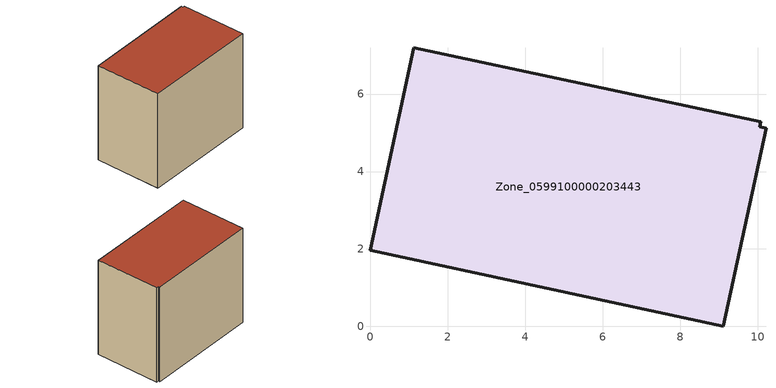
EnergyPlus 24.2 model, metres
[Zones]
Zone_0599100000203443
 floor ground (C_G): 9.11,0 0,1.97 1.12,7.2 10.08,5.28 10.05,5.15 10.21,5.12 z0
 wall outside (C_F): 0,1.97 9.11,0 10.21,5.12 10.05,5.15 10.08,5.28 1.12,7.2 0,1.97 z0:8.06
 roof outside (C_R): 10.08,5.28 1.12,7.2 0,1.97 9.11,0 10.21,5.12 10.05,5.15 z8.06
[BUILDING]
Pand.0599100000203443: North Axis=0; Terrain=City; Loads Convergence Tolerance Value=0.04; Temperature Convergence Tolerance Value=0.4; Solar Distribution=FullExterior; Maximum Number of Warmup Days=25; Minimum Number of Warmup Days=1
[Site:Location]
Rotterdam.The.Hague.AP_ZH_NLD Design_Conditions: Latitude=51.96; Longitude=4.45; Time Zone=1; Elevation=-4.5
[SITE:GROUNDTEMPERATURE:BUILDINGSURFACE]
18, 18, 18, 18, 18, 18, 18, 18, 18, 18, 18, 18
[MATERIAL] Thermal Absorptance=0.9; Solar Absorptance=0.7; Visible Absorptance=0.7
Name | Roughness | Thickness | Conductivity | Density | Specific Heat
G.TC.1975-1991 | MediumSmooth | 0.15 | 0.288461 | 540 | 1210
F.TC.1975-1991 | Rough | 0.3 | 0.230769 | 1920 | 840
R.TC.1975-1991 | MediumRough | 0.2 | 0.153846 | 1500 | 1000
[CONSTRUCTION]
C_G: G.TC.1975-1991
C_F: F.TC.1975-1991
C_R: R.TC.1975-1991
[ZONE]
Zone_0599100000203443: Type=1; Multiplier=1; Ceiling Height=Autocalculate; Volume=Autocalculate; Floor Area=autocalculate; Part of Total Floor Area=Yes
[ZONEINFILTRATION:DESIGNFLOWRATE]
Infil_Zone_0599100000203443: Zone or ZoneList or Space or SpaceList=Zone_0599100000203443; Schedule=AlwaysOn; Design Flow Rate Calculation Method=Flow/Area; Flow Rate per Floor Area=0.003; Constant Term Coefficient=1; Temperature Term Coefficient=0; Velocity Term Coefficient=0; Velocity Squared Term Coefficient=0
[HVACTEMPLATE:ZONE:IDEALLOADSAIRSYSTEM]
Zone_0599100000203443: Maximum Heating Supply Air Temperature=50; Minimum Cooling Supply Air Temperature=13; Maximum Heating Supply Air Humidity Ratio=0.0156; Minimum Cooling Supply Air Humidity Ratio=0.0077; Heating Limit=NoLimit; Cooling Limit=NoLimit; Dehumidification Control Type=ConstantSensibleHeatRatio; Cooling Sensible Heat Ratio=0.7; Dehumidification Setpoint=60; Humidification Control Type=None; Humidification Setpoint=30; Outdoor Air Method=None; Outdoor Air Flow Rate per Person=0.00944; Outdoor Air Flow Rate per Zone Floor Area=0; Outdoor Air Flow Rate per Zone=0; Demand Controlled Ventilation Type=None; Outdoor Air Economizer Type=NoEconomizer; Heat Recovery Type=None; Sensible Heat Recovery Effectiveness=0.7; Latent Heat Recovery Effectiveness=0.65
[ZONECONTROL:THERMOSTAT]
ThermostatControl_Zone_0599100000203443: Zone or ZoneList=Zone_0599100000203443; Control Type Schedule=DualSetpointControlType; Control 1=Thermostat_Zone_0599100000203443; Temperature Difference Between Cutout And Setpoint=0
[THERMOSTATSETPOINT:DUALSETPOINT]
Thermostat_Zone_0599100000203443: Heating Setpoint Temperature Schedule=HeatingSetpoint_Zone_0599100000203443; Cooling Setpoint Temperature Schedule=CoolingSetpoint_Zone_0599100000203443
[SCHEDULE:COMPACT]
HeatingSetpoint_Zone_0599100000203443: Through: 12/31, For: AllDays, Until: 24:00, 21
CoolingSetpoint_Zone_0599100000203443: Through: 12/31, For: AllDays, Until: 24:00, 24
DualSetpointControlType: Through: 12/31, For: AllDays, Until: 24:00, 4
AlwaysOn: Through: 12/31, For: AllDays, Until: 24:00, 1
